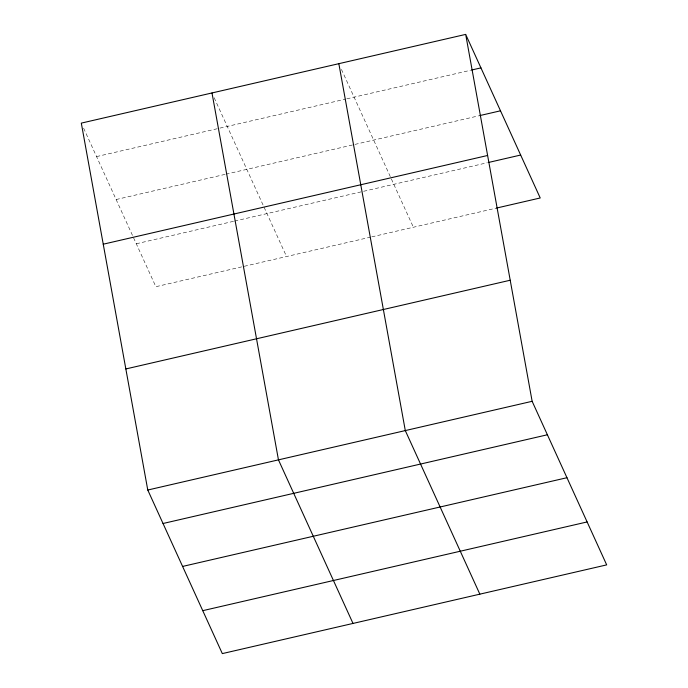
<?xml version="1.0" encoding="UTF-8"?>
<svg xmlns="http://www.w3.org/2000/svg" width="688" height="688" viewBox="0 0 688 688"><rect width="100%" height="100%" fill="white"/><g stroke="black" fill="none" stroke-linecap="round" stroke-linejoin="round"><path stroke-width="0.52" stroke-dasharray="3.44 2.58" d="M96.561 156.589L218.887 128.355M219.936 128.114L345.78 99.072M346.812 98.831L470.54 70.271M116.134 199.529L224.864 174.425M225.905 174.184L353.907 144.643M354.948 144.403L478.667 115.842M136.293 243.758L233.524 221.321M234.565 221.08L487.388 162.721M370.755 237.093L155.858 286.698L83.489 127.899M371.795 236.853L496.564 208.051M341.454 69.419L413.385 227.255M214.174 97.739L286.543 256.529"/><path stroke-width="1.03" d="M465.681 34.4L81.313 123.118L147.774 490.028L222.319 653.6L606.687 564.882L532.142 401.302L465.681 34.4L540.226 197.972L496.564 208.051M471.581 70.03L480.938 67.871M479.708 115.601L500.503 110.802M103.243 244.197L487.611 155.479M488.428 162.48L520.661 155.041M125.844 368.949L510.212 280.231M147.774 490.028L532.142 401.302M163.03 523.499L547.399 434.773M182.595 566.43L566.964 477.713M202.754 610.669L587.122 521.943M479.846 594.157L405.301 430.585L338.84 63.674M353.004 623.431L278.459 459.859L211.999 92.957"/></g></svg>
